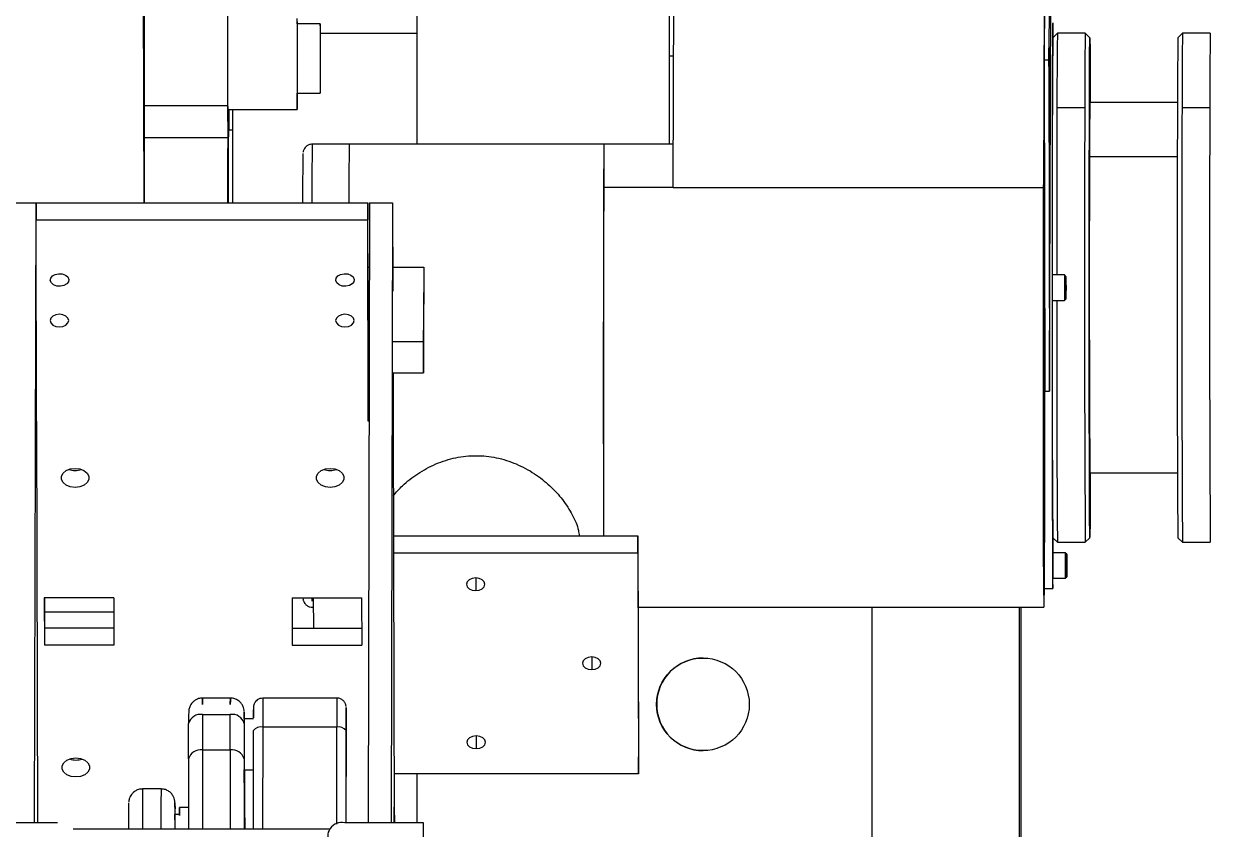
# Model space of a CAD drawing. Header units: millimetres. Extents: x -3.16865624 to -3.16864864, y -11.87708813 to -11.87708127.
# Drawn here: x -3.168649674 to -3.168649034, y -11.877082678 to -11.877082243 of the extents above; entities that cross this region are included whole.
import ezdxf

# ---------------------------------------------------------------- set-up
doc = ezdxf.new("R2010")
doc.units = ezdxf.units.MM

msp = doc.modelspace()

# ---------------------------------------------------------------- linework, layer by layer
at = {"color": 7, "linetype": 'Continuous', "lineweight": 25}
for p, q in [((-3.168649323624967, -11.87708233100195), (-3.168649321406858, -11.87708170479084)), ((-3.168649121407502, -11.87708170479084), (-3.168649123625611, -11.87708233100195)), ((-3.168649121412961, -11.87708172324857), (-3.168649123321567, -11.87708226208138)), ((-3.16864911891297, -11.87708172324857), (-3.168649120821575, -11.87708226208138)), ((-3.168649323928859, -11.87708173561019), (-3.16864932578588, -11.87708225987995)), ((-3.16864961086825, -11.87708184191288), (-3.168649609265171, -11.87708233931103)), ((-3.168649120496249, -11.87708244090068), (-3.168649118587644, -11.87708190206786)), ((-3.168649461864921, -11.87708230760382), (-3.168649461864921, -11.87708218508725)), ((-3.1686495140655, -11.87708224258527), (-3.16864952656546, -11.87708224258527)), ((-3.168649514033134, -11.87708224758725), (-3.168649461864921, -11.87708224758725)), ((-3.168649116168822, -11.87708224758769), (-3.168649118668798, -11.87708225008768)), ((-3.168649101167985, -11.87708224758725), (-3.168649116167936, -11.87708224758725)), ((-3.168649098667123, -11.87708225008768), (-3.168649101167099, -11.87708224758769)), ((-3.16864904866904, -11.87708224758769), (-3.168649051169016, -11.87708225008768)), ((-3.168649033668202, -11.87708224758725), (-3.168649048668154, -11.87708224758725)), ((-3.16864932578588, -11.87708225987995), (-3.168649323373045, -11.87708225987995)), ((-3.16864932578588, -11.87708225987995), (-3.168649325699056, -11.87708230760382)), ((-3.168649123321567, -11.87708226208138), (-3.168649120821575, -11.87708226208138)), ((-3.168649123321567, -11.87708226208138), (-3.168649122996241, -11.87708244090068)), ((-3.168649120821575, -11.87708226208138), (-3.168649120496249, -11.87708244090068)), ((-3.16864952656546, -11.87708228008527), (-3.1686495140655, -11.87708228008527)), ((-3.168649609116243, -11.87708228686663), (-3.168649609060316, -11.87708230421934)), ((-3.168649564116388, -11.87708228686663), (-3.168649609116243, -11.87708228686663)), ((-3.168649564116388, -11.87708228686663), (-3.168649564060461, -11.87708230421934)), ((-3.168649564065339, -11.87708228883527), (-3.16864952656546, -11.87708228883527)), ((-3.168649563278174, -11.87708230008725), (-3.168649563295482, -11.87708228883527)), ((-3.168649101414799, -11.87708228786007), (-3.168649116414751, -11.87708228786007)), ((-3.16864905139837, -11.87708228508725), (-3.168649098667993, -11.87708228508725)), ((-3.168649033915016, -11.87708228786007), (-3.168649048914968, -11.87708228786007)), ((-3.168649561440867, -11.87708230008725), (-3.168649563666495, -11.87708230008725)), ((-3.168649609060316, -11.87708230421934), (-3.168649609095125, -11.87708233931103)), ((-3.168649564060461, -11.87708230421934), (-3.168649609060316, -11.87708230421934)), ((-3.168649498439559, -11.87708230760382), (-3.168649518439494, -11.87708230760382)), ((-3.168649360940002, -11.87708230760382), (-3.168649498439559, -11.87708230760382)), ((-3.168649323542088, -11.87708230760382), (-3.168649360940002, -11.87708230760382)), ((-3.168649323624967, -11.87708233100195), (-3.168649361124846, -11.87708233100195)), ((-3.168649323624967, -11.87708233100195), (-3.168649123625611, -11.87708233100195)), ((-3.16864912359681, -11.87708233824952), (-3.168649123605896, -11.87708233325503)), ((-3.168649680010457, -11.87708233931103), (-3.168649667510497, -11.87708233931103)), ((-3.16864966830403, -11.87708267409469), (-3.168649667510497, -11.87708233931103)), ((-3.168649667510497, -11.87708233931103), (-3.168649667532153, -11.87708234844745)), ((-3.168649667510497, -11.87708233931103), (-3.16864948841696, -11.87708233931103)), ((-3.16864948841696, -11.87708233931103), (-3.168649488438616, -11.87708234844745)), ((-3.168649488121248, -11.87708244807978), (-3.16864948841696, -11.87708233931103)), ((-3.168649487511077, -11.87708233931103), (-3.16864948830461, -11.87708267409469)), ((-3.168649487511077, -11.87708233931103), (-3.168649475011117, -11.87708233931103)), ((-3.168649475011117, -11.87708233931103), (-3.16864947580465, -11.87708267409469)), ((-3.168649475011117, -11.87708233931103), (-3.168649474881815, -11.8770823868707)), ((-3.16864912362653, -11.87708233908025), (-3.168649123617443, -11.87708234407474)), ((-3.168649667236441, -11.87708245721619), (-3.168649667532153, -11.87708234844745)), ((-3.168649667532153, -11.87708234844745), (-3.168649488438616, -11.87708234844745)), ((-3.168649488142904, -11.87708245721619), (-3.168649488438616, -11.87708234844745)), ((-3.168649488322433, -11.87708237407972), (-3.168649487593489, -11.87708237407972)), ((-3.168649474916591, -11.87708237407972), (-3.168649458257437, -11.87708237407972)), ((-3.168649458257437, -11.87708237407972), (-3.168649458352723, -11.87708241427994)), ((-3.168649458257437, -11.87708237407972), (-3.168649458220328, -11.87708238772913)), ((-3.16864911229873, -11.87708237821225), (-3.168649119048708, -11.87708237821225)), ((-3.168649111548693, -11.87708237896227), (-3.168649112298686, -11.87708237821227)), ((-3.168649111544042, -11.87708238188725), (-3.168649111553422, -11.87708238188725)), ((-3.168649111558112, -11.87708238508725), (-3.168649111553422, -11.87708238188725)), ((-3.168649111558112, -11.87708238508725), (-3.168649111553422, -11.87708238828725)), ((-3.168649111558112, -11.87708238508725), (-3.168649111539352, -11.87708238508725)), ((-3.168649111544042, -11.87708238188725), (-3.168649111539352, -11.87708238508725)), ((-3.168649111539352, -11.87708238508725), (-3.168649111544042, -11.87708238828725)), ((-3.168649488287659, -11.8770823868707), (-3.168649487623807, -11.8770823868707)), ((-3.168649458315614, -11.87708242792935), (-3.168649458220328, -11.87708238772913)), ((-3.168649119048708, -11.87708239196225), (-3.16864911229873, -11.87708239196225)), ((-3.168649112298686, -11.87708239196223), (-3.168649111548693, -11.87708239121223)), ((-3.168649111553422, -11.87708238828725), (-3.168649111544042, -11.87708238828725)), ((-3.16864948765616, -11.87708240052011), (-3.16864948825055, -11.87708240052011)), ((-3.168649474928229, -11.87708243110465), (-3.168649458334169, -11.87708243110465)), ((-3.168649474761556, -11.87708243110465), (-3.168649474715405, -11.87708244807978)), ((-3.168649123255923, -11.87708253420569), (-3.168649122925427, -11.87708244090068)), ((-3.168649122996241, -11.87708244090068), (-3.168649120496249, -11.87708244090068)), ((-3.168649488121248, -11.87708244807978), (-3.168649488142904, -11.87708245721619)), ((-3.16864948776889, -11.87708244807978), (-3.168649488121248, -11.87708244807978)), ((-3.168649474715405, -11.87708244807978), (-3.168649474737061, -11.87708245721619)), ((-3.168649667236441, -11.87708245721619), (-3.168649666646809, -11.87708267409469)), ((-3.168649487790546, -11.87708245721619), (-3.168649488142904, -11.87708245721619)), ((-3.168649474737061, -11.87708245721619), (-3.168649474147429, -11.87708267409469)), ((-3.168649098667993, -11.87708248508725), (-3.16864905139837, -11.87708248508725)), ((-3.168649474568897, -11.87708251907026), (-3.168649342698909, -11.87708251907026)), ((-3.168649342720565, -11.87708252820668), (-3.168649342698909, -11.87708251907026)), ((-3.168649342698909, -11.87708251907026), (-3.168649342374205, -11.87708263850261)), ((-3.168649123255004, -11.87708252612739), (-3.168649123264091, -11.87708252113289)), ((-3.168649118668798, -11.87708252008681), (-3.168649116168822, -11.87708252258681)), ((-3.168649101167099, -11.87708252258681), (-3.168649098667123, -11.87708252008681)), ((-3.168649051169016, -11.87708252008681), (-3.16864904866904, -11.87708252258681)), ((-3.168649123255004, -11.87708252612739), (-3.168649123285948, -11.87708252612739)), ((-3.168649123284724, -11.87708252695811), (-3.168649123275638, -11.87708253195261)), ((-3.168649116167936, -11.87708252258725), (-3.168649101167985, -11.87708252258725)), ((-3.168649048668154, -11.87708252258725), (-3.168649033668202, -11.87708252258725)), ((-3.168649474544058, -11.87708252820668), (-3.168649342720565, -11.87708252820668)), ((-3.168649342720565, -11.87708252820668), (-3.168649342395861, -11.87708264763902)), ((-3.16864911191795, -11.87708252821225), (-3.168649118667928, -11.87708252821225)), ((-3.168649111167913, -11.87708252896227), (-3.168649111917906, -11.87708252821227)), ((-3.168649111163262, -11.87708253188725), (-3.168649111158572, -11.87708253508725)), ((-3.168649111163262, -11.87708253188725), (-3.168649111172642, -11.87708253188725)), ((-3.168649111177333, -11.87708253508725), (-3.168649111172642, -11.87708253188725)), ((-3.168649111177333, -11.87708253508725), (-3.168649111172642, -11.87708253828725)), ((-3.168649111158572, -11.87708253508725), (-3.168649111163262, -11.87708253828725)), ((-3.168649111177333, -11.87708253508725), (-3.168649111158572, -11.87708253508725)), ((-3.168649111172642, -11.87708253828725), (-3.168649111163262, -11.87708253828725)), ((-3.168649118667928, -11.87708254196225), (-3.16864911191795, -11.87708254196225)), ((-3.168649111917906, -11.87708254196223), (-3.168649111167913, -11.87708254121223)), ((-3.168649625581782, -11.87708255255663), (-3.168649663081661, -11.87708255255663)), ((-3.168649663081661, -11.87708255255663), (-3.168649663012082, -11.87708257814927)), ((-3.168649663035166, -11.87708255255663), (-3.168649662990426, -11.87708256901286)), ((-3.168649625581782, -11.87708255255663), (-3.168649625512203, -11.87708257814927)), ((-3.168649529279155, -11.87708255255663), (-3.168649491779276, -11.87708255255663)), ((-3.168649529279155, -11.87708255255663), (-3.168649529209576, -11.87708257814927)), ((-3.16864952923266, -11.87708255255663), (-3.16864952918792, -11.87708256901286)), ((-3.16864951760906, -11.87708256901286), (-3.1686495176538, -11.87708255255663)), ((-3.168649491779276, -11.87708255255663), (-3.168649491709696, -11.87708257814927)), ((-3.168649123316306, -11.87708254758725), (-3.168649118667928, -11.87708254758725)), ((-3.168649518439494, -11.87708255760382), (-3.168649517640078, -11.87708255760382)), ((-3.168649342594147, -11.87708255760382), (-3.168649123440767, -11.87708255760382)), ((-3.168649216209765, -11.87708291008725), (-3.168649216209765, -11.87708255760382)), ((-3.168649136664551, -11.87708291008725), (-3.168649136664551, -11.87708255760382)), ((-3.168649135671193, -11.87708291008725), (-3.168649135671193, -11.87708255760382)), ((-3.168649663014692, -11.87708256008725), (-3.168649625561308, -11.87708256008725)), ((-3.168649662990426, -11.87708256901286), (-3.168649663012082, -11.87708257814927)), ((-3.168649625537042, -11.87708256901286), (-3.168649662990426, -11.87708256901286)), ((-3.16864952918792, -11.87708256901286), (-3.168649529209576, -11.87708257814927)), ((-3.16864952918792, -11.87708256901286), (-3.168649491734536, -11.87708256901286)), ((-3.168649625512203, -11.87708257814927), (-3.168649663012082, -11.87708257814927)), ((-3.168649529209576, -11.87708257814927), (-3.168649491709696, -11.87708257814927)), ((-3.168649562613108, -11.87708260671781), (-3.16864957761306, -11.87708260671781)), ((-3.168649505113259, -11.87708260673044), (-3.16864954511313, -11.87708260673044)), ((-3.168649332521286, -11.87708261008725), (-3.168649332457822, -11.87708261008725)), ((-3.168649577661591, -11.87708261560837), (-3.168649577702485, -11.87708263472605)), ((-3.168649577661591, -11.87708261560837), (-3.168649562661639, -11.87708261560837)), ((-3.168649562702534, -11.87708263472605), (-3.168649562661639, -11.87708261560837)), ((-3.168649585187902, -11.87708263955889), (-3.168649585147008, -11.8770826204412)), ((-3.168649555147104, -11.8770826204412), (-3.168649555187999, -11.87708263955889)), ((-3.168649550149953, -11.87708261796781), (-3.168649555113133, -11.87708261796781)), ((-3.168649505172127, -11.87708262239031), (-3.168649545171998, -11.87708262239031)), ((-3.1686495502145, -11.87708267735834), (-3.168649550160208, -11.87708262425834)), ((-3.16864950016037, -11.87708262425834), (-3.168649500211325, -11.87708267409469)), ((-3.168649577702485, -11.87708263472605), (-3.168649562702534, -11.87708263472605)), ((-3.168649500094015, -11.87708267409469), (-3.168649500064864, -11.877082637757)), ((-3.168649342395861, -11.87708264763902), (-3.168649342374205, -11.87708263850261)), ((-3.168649555113133, -11.87708264546781), (-3.168649550181894, -11.87708264546781)), ((-3.168649555099608, -11.87708265255326), (-3.168649555084452, -11.87708264546781)), ((-3.168649555005765, -11.87708264546781), (-3.168649555018214, -11.87708265040498)), ((-3.16864955476954, -11.87708267735834), (-3.168649554865637, -11.87708264546781)), ((-3.168649342395861, -11.87708264763902), (-3.168649474219355, -11.87708264763902)), ((-3.168649461864921, -11.87708267409469), (-3.168649461864921, -11.87708264763902)), ((-3.168649600024982, -11.87708265579962), (-3.16864961002495, -11.87708265579962)), ((-3.168649555018214, -11.87708265040498), (-3.168649555059103, -11.87708266952472)), ((-3.168649592488467, -11.87708266954962), (-3.168649592499329, -11.87708266651904)), ((-3.168649585213248, -11.87708266579962), (-3.168649590025014, -11.87708266579962)), ((-3.168649474123982, -11.87708266561727), (-3.168649474170477, -11.87708266561727)), ((-3.168649474144076, -11.87708267409469), (-3.168649474123982, -11.87708266561727)), ((-3.168649474123982, -11.87708266561727), (-3.168649474100934, -11.87708267409469)), ((-3.168649655864849, -11.87708267409469), (-3.168649698364713, -11.87708267409469)), ((-3.168649590050201, -11.87708266954962), (-3.168649592525006, -11.87708266954962)), ((-3.168649458365486, -11.87708267409469), (-3.168649500865349, -11.87708267409469)), ((-3.168649458400135, -11.87708268871296), (-3.168649458365486, -11.87708267409469)), ((-3.168649458263436, -11.87708271163057), (-3.168649458365486, -11.87708267409469)), ((-3.168649647544016, -11.87708267735834), (-3.168649509201654, -11.87708267735834))]:
    msp.add_line(p, q, dxfattribs=at)
at = {"color": 8, "linetype": 'Continuous', "lineweight": 25}
for p, q in [((-3.168649120738567, -11.87708226479065), (-3.168649120753355, -11.87708226479065)), ((-3.168649051460077, -11.87708231437657), (-3.168649098847494, -11.87708231437657)), ((-3.16864912359681, -11.87708233824952), (-3.168649123623803, -11.87708233824952)), ((-3.168649458352723, -11.87708241427994), (-3.168649474946784, -11.87708241427994)), ((-3.168649120461302, -11.87708241719346), (-3.168649120476089, -11.87708241719346)), ((-3.168649123264091, -11.87708252113289), (-3.168649123284724, -11.87708252113289)), ((-3.168649430148443, -11.87708254185617), (-3.168649430164619, -11.87708254868079)), ((-3.168649367532679, -11.87708258451058), (-3.168649367548855, -11.8770825913352)), ((-3.168649545171998, -11.87708262239031), (-3.1686495452282, -11.87708267735834)), ((-3.168649505225739, -11.87708267482553), (-3.168649505172127, -11.87708262239031)), ((-3.168649429916512, -11.87708262716499), (-3.168649429932688, -11.87708263398961)), ((-3.168649555093571, -11.87708264973094), (-3.168649555018214, -11.87708265040498))]:
    msp.add_line(p, q, dxfattribs=at)
at = {"color": 7, "linetype": 'Continuous', "lineweight": 25, "flags": 128}
for points in [[(-3.16864956402137, -11.87708223383527), (-3.168649564025654, -11.87708223284218), (-3.1686495640381, -11.87708223065767), (-3.16864956405129, -11.87708222930996), (-3.168649564064862, -11.87708222883581), (-3.168649564078448, -11.87708222924817), (-3.168649564091676, -11.87708223053578), (-3.168649564104186, -11.87708223266352), (-3.168649564115636, -11.87708223557335), (-3.168649564125714, -11.8770822391859), (-3.168649564134145, -11.87708224340262), (-3.168649564140699, -11.8770822481085), (-3.168649564145198, -11.87708225317517), (-3.168649564147518, -11.87708225846444), (-3.168649564147597, -11.877082263832), (-3.168649564145432, -11.87708226913147), (-3.168649564141082, -11.87708227421827), (-3.168649564134666, -11.87708227895366), (-3.168649564126359, -11.87708228320846), (-3.168649564116388, -11.87708228686663)], [(-3.168649526614006, -11.87708224157347), (-3.168649526622183, -11.87708224530574), (-3.168649526628537, -11.87708224955322), (-3.168649526632864, -11.87708225417938), (-3.168649526635025, -11.87708225903554), (-3.168649526634949, -11.87708226396561), (-3.16864952663264, -11.87708226881114), (-3.168649526628172, -11.87708227341639), (-3.168649526621688, -11.87708227763334), (-3.168649526613397, -11.87708228132646), (-3.168649526603565, -11.87708228437705), (-3.168649526592509, -11.87708228668705), (-3.168649526580583, -11.87708228818223), (-3.168649526568171, -11.87708228881453), (-3.168649526555671, -11.87708228856361), (-3.168649526543487, -11.87708228743756), (-3.168649526532008, -11.87708228547256), (-3.168649526521605, -11.87708228273176), (-3.168649526514392, -11.87708228008527)], [(-3.168649526514392, -11.87708224258527), (-3.168649526522264, -11.87708223973182)], [(-3.168649514036048, -11.87708224660564), (-3.168649514044775, -11.87708224445598), (-3.168649514054471, -11.87708224309558), (-3.168649514064682, -11.87708224258804), (-3.168649514074932, -11.8770822429571), (-3.16864951408474, -11.8770822441855), (-3.168649514093649, -11.87708224621581), (-3.168649514101242, -11.87708224895309), (-3.168649514107163, -11.87708225226935), (-3.168649514111137, -11.87708225600951), (-3.168649514112976, -11.87708225999871), (-3.168649514112595, -11.8770822640504), (-3.168649514110013, -11.87708226797513), (-3.168649514105349, -11.87708227158939), (-3.168649514098821, -11.87708227472418), (-3.168649514090736, -11.87708227723292), (-3.16864951408147, -11.87708227899831), (-3.168649514071458, -11.87708227993778), (-3.168649514061167, -11.87708228000743), (-3.168649514051079, -11.87708227920399), (-3.168649514041665, -11.87708227756502), (-3.168649514033365, -11.87708227516717), (-3.168649514026568, -11.87708227212256), (-3.168649514021592, -11.87708226857354), (-3.168649514018668, -11.87708226468607), (-3.168649514017935, -11.87708226064192), (-3.168649514019425, -11.87708225663019), (-3.16864951402307, -11.87708225283847), (-3.168649514028699, -11.87708224944405), (-3.168649514036048, -11.87708224660564)], [(-3.16864911886532, -11.87708224239905), (-3.168649118891532, -11.87708224853134), (-3.168649118916522, -11.87708225540945), (-3.168649118940155, -11.87708226299582), (-3.168649118962301, -11.87708227124901), (-3.168649118982839, -11.87708228012394), (-3.168649119001657, -11.87708228957215), (-3.168649119018653, -11.87708229954202), (-3.168649119033732, -11.87708230997912), (-3.168649119046815, -11.87708232082643), (-3.168649119057827, -11.87708233202471), (-3.168649119066711, -11.8770823435128), (-3.168649119073416, -11.87708235522795), (-3.168649119077906, -11.87708236710619), (-3.168649119080158, -11.87708237908263), (-3.168649119080158, -11.87708239109187), (-3.168649119077906, -11.87708240306831), (-3.168649119073416, -11.87708241494654), (-3.168649119066711, -11.8770824266617), (-3.168649119057827, -11.87708243814979), (-3.168649119046815, -11.87708244934807), (-3.168649119033732, -11.87708246019538), (-3.168649119018653, -11.87708247063247), (-3.168649119001657, -11.87708248060235), (-3.168649118982839, -11.87708249005056), (-3.168649118962301, -11.87708249892549), (-3.168649118940155, -11.87708250717868), (-3.168649118916522, -11.87708251476505), (-3.168649118891532, -11.87708252164316), (-3.16864911886532, -11.87708252777545), (-3.16864911883803, -11.87708253312843), (-3.168649118809811, -11.87708253767286), (-3.168649118780817, -11.87708254138392), (-3.168649118751207, -11.87708254424134), (-3.168649118721142, -11.87708254622951), (-3.168649118690786, -11.87708254733758), (-3.168649118660305, -11.8770825475595), (-3.168649118629867, -11.87708254689405), (-3.168649118599635, -11.87708254534487), (-3.168649118569777, -11.87708254292042), (-3.168649118560333, -11.87708254196225)], [(-3.168649118439188, -11.87708224985807), (-3.168649118457287, -11.87708224536977), (-3.168649118472585, -11.87708224196225)], [(-3.168649098437769, -11.87708248508725), (-3.168649098445951, -11.87708248791841), (-3.168649098467676, -11.87708249462326), (-3.1686490984907, -11.87708250061772), (-3.168649098514874, -11.87708250586292), (-3.168649098540041, -11.87708251032485), (-3.168649098566038, -11.87708251397457), (-3.168649098592696, -11.87708251678839), (-3.168649098619842, -11.87708251874809), (-3.168649098647301, -11.87708251984095), (-3.168649098674894, -11.87708252005987), (-3.168649098702442, -11.87708251940345), (-3.168649098729766, -11.87708251787594), (-3.168649098756691, -11.87708251548723), (-3.168649098783039, -11.87708251225284), (-3.168649098808642, -11.87708250819373), (-3.168649098833332, -11.87708250333622), (-3.168649098856951, -11.87708249771183), (-3.168649098879344, -11.87708249135702), (-3.168649098900366, -11.87708248431301), (-3.168649098919881, -11.87708247662548), (-3.168649098937762, -11.8770824683443), (-3.168649098953894, -11.87708245952316), (-3.168649098968172, -11.87708245021927), (-3.168649098980503, -11.87708244049298), (-3.168649098990807, -11.87708243040736), (-3.168649098999017, -11.87708242002782), (-3.168649099005081, -11.87708240942168), (-3.168649099008959, -11.87708239865772), (-3.168649099010625, -11.87708238780575), (-3.168649099010069, -11.87708237693615), (-3.168649099007295, -11.87708236611942), (-3.16864909900232, -11.87708235542569), (-3.168649098995177, -11.87708234492434), (-3.168649098985913, -11.87708233468345), (-3.168649098974586, -11.87708232476946), (-3.168649098961271, -11.87708231524664), (-3.168649098946053, -11.87708230617677), (-3.168649098929033, -11.87708229761867), (-3.16864909891032, -11.87708228962783), (-3.168649098890035, -11.87708228225609), (-3.168649098868309, -11.87708227555124), (-3.168649098845286, -11.87708226955678), (-3.168649098821112, -11.87708226431157), (-3.168649098795945, -11.87708225984965), (-3.168649098769948, -11.87708225619993), (-3.16864909874329, -11.8770822533861), (-3.168649098716143, -11.8770822514264), (-3.168649098688685, -11.87708225033355), (-3.168649098661092, -11.87708225011462), (-3.168649098633544, -11.87708225077105), (-3.168649098606219, -11.87708225229856), (-3.168649098579295, -11.87708225468726), (-3.168649098552946, -11.87708225792166), (-3.168649098527343, -11.87708226198077), (-3.168649098502653, -11.87708226683827), (-3.168649098479035, -11.87708227246267), (-3.168649098456642, -11.87708227881748), (-3.168649098437769, -11.87708228508725)], [(-3.168649120738567, -11.87708226479065), (-3.168649120743078, -11.8770822655959), (-3.168649120748028, -11.87708226565984), (-3.168649120752663, -11.87708226497273), (-3.168649120756278, -11.87708226363919), (-3.168649120758322, -11.87708226186222), (-3.168649120758484, -11.87708225991237), (-3.16864912075674, -11.87708225808647), (-3.168649120753355, -11.8770822566625), (-3.168649120748844, -11.87708225585726), (-3.168649120743894, -11.87708225579332), (-3.168649120739259, -11.87708225648042), (-3.168649120735644, -11.87708225781397), (-3.1686491207336, -11.87708225959093), (-3.168649120733438, -11.87708226154079), (-3.168649120735182, -11.87708226336669), (-3.168649120738567, -11.87708226479065)], [(-3.168649098901345, -11.87708230023443), (-3.168649098904096, -11.87708229861232), (-3.168649098905062, -11.8770822966989), (-3.168649098904096, -11.87708229478548), (-3.168649098901345, -11.87708229316337), (-3.168649098897227, -11.8770822920795), (-3.168649098892369, -11.8770822916989), (-3.168649098887512, -11.8770822920795), (-3.168649098883394, -11.87708229316337), (-3.168649098880643, -11.87708229478548), (-3.168649098879677, -11.8770822966989), (-3.168649098880643, -11.87708229861232), (-3.168649098883394, -11.87708230023443), (-3.168649098887512, -11.8770823013183), (-3.168649098892369, -11.8770823016989), (-3.168649098897227, -11.8770823013183), (-3.168649098901345, -11.87708230023443)], [(-3.168649564060461, -11.87708230421934), (-3.168649564074067, -11.87708231546473), (-3.168649564085607, -11.87708232706292), (-3.168649564095024, -11.87708233895513), (-3.16864956409527, -11.87708233931103)], [(-3.168649123685791, -11.8770825017783), (-3.168649123699979, -11.87708249322475), (-3.168649123712249, -11.87708248422239), (-3.168649123722508, -11.87708247483786), (-3.168649123730682, -11.87708246514065), (-3.168649123736709, -11.87708245520254), (-3.168649123740545, -11.87708244509712), (-3.168649123742162, -11.8770824348992), (-3.168649123741547, -11.87708242468429), (-3.168649123738705, -11.87708241452802), (-3.168649123733657, -11.87708240450557), (-3.168649123726442, -11.87708239469115), (-3.168649123717111, -11.87708238515742), (-3.168649123705733, -11.87708237597497), (-3.168649123692395, -11.87708236721178), (-3.168649123677193, -11.87708235893273), (-3.168649123660241, -11.87708235119911), (-3.168649123641664, -11.87708234406819), (-3.1686491236216, -11.87708233759275), (-3.168649123600197, -11.87708233182074), (-3.168649123577613, -11.87708232679489), (-3.168649123554017, -11.87708232255242), (-3.168649123529582, -11.87708231912473), (-3.168649123504489, -11.8770823165372), (-3.168649123478925, -11.87708231480898), (-3.168649123453077, -11.87708231395288), (-3.168649123427139, -11.87708231397522), (-3.168649123401302, -11.87708231487585), (-3.168649123375757, -11.8770823166481), (-3.168649123350693, -11.87708231927884), (-3.168649123326297, -11.87708232274861), (-3.168649123302747, -11.8770823270317), (-3.16864912328022, -11.87708233209641), (-3.168649123258881, -11.87708233790524), (-3.168649123238889, -11.87708234441518), (-3.168649123220391, -11.87708235157805), (-3.168649123203525, -11.8770823593408), (-3.168649123188416, -11.87708236764596), (-3.168649123175174, -11.87708237643205), (-3.168649123163899, -11.87708238563402), (-3.168649123154674, -11.87708239518374), (-3.168649123147568, -11.87708240501049), (-3.168649123142631, -11.87708241504155), (-3.168649123139903, -11.87708242520262), (-3.168649123139401, -11.87708243541849), (-3.168649123141131, -11.87708244561352), (-3.168649123145079, -11.87708245571224), (-3.168649123151217, -11.87708246563986), (-3.168649123159498, -11.8770824753229), (-3.168649123169861, -11.87708248468966), (-3.16864912318223, -11.8770824936708), (-3.168649123196514, -11.87708250219982), (-3.168649123212606, -11.87708251021357), (-3.168649123230387, -11.87708251765273), (-3.168649123249725, -11.87708252446222), (-3.168649123270478, -11.87708253059161), (-3.168649123292492, -11.87708253599555), (-3.168649123315603, -11.877082540634), (-3.168649123339641, -11.87708254447264), (-3.168649123364428, -11.87708254748304), (-3.16864912338978, -11.87708254964291), (-3.16864912341551, -11.87708255093627), (-3.168649123441426, -11.87708255135353), (-3.168649123467338, -11.87708255089162), (-3.168649123493053, -11.87708254955394), (-3.168649123518381, -11.8770825473504), (-3.168649123543134, -11.87708254429733), (-3.168649123567129, -11.87708254041731), (-3.168649123590189, -11.87708253573908), (-3.168649123612143, -11.87708253029727), (-3.168649123632827, -11.87708252413217), (-3.16864912365209, -11.87708251728943), (-3.168649123669788, -11.8770825098197), (-3.168649123685791, -11.8770825017783)], [(-3.168649123605896, -11.87708233325503), (-3.168649123583264, -11.87708232795882), (-3.168649123559546, -11.8770823234606), (-3.168649123534921, -11.87708231979468), (-3.168649123509578, -11.87708231698901), (-3.168649123483712, -11.87708231506498), (-3.168649123457517, -11.87708231403727), (-3.168649123431194, -11.87708231391371), (-3.168649123404945, -11.87708231469525), (-3.168649123378969, -11.87708231637592), (-3.168649123353464, -11.87708231894291), (-3.168649123328624, -11.87708232237665), (-3.168649123304641, -11.87708232665095), (-3.168649123281694, -11.87708233173322), (-3.168649123259962, -11.87708233758469), (-3.168649123239607, -11.87708234416075), (-3.168649123220787, -11.87708235141126), (-3.168649123203644, -11.87708235928091), (-3.16864912318831, -11.8770823677097), (-3.168649123174901, -11.87708237663336), (-3.168649123163519, -11.87708238598383), (-3.168649123154251, -11.87708239568981), (-3.168649123147168, -11.87708240567728), (-3.168649123142325, -11.87708241587009), (-3.168649123139756, -11.87708242619051), (-3.168649123139484, -11.87708243655983), (-3.168649123141509, -11.87708244689899), (-3.168649123145816, -11.87708245712913), (-3.168649123152372, -11.87708246717225), (-3.168649123161127, -11.87708247695177), (-3.168649123172015, -11.87708248639309), (-3.168649123184952, -11.87708249542424), (-3.16864912319984, -11.87708250397634), (-3.168649123216565, -11.87708251198417), (-3.168649123235, -11.87708251938667), (-3.168649123255004, -11.87708252612739)], [(-3.168649123625611, -11.87708233100195), (-3.168649123646818, -11.87708233754313), (-3.168649123666541, -11.87708234476923), (-3.168649123684637, -11.87708235262818), (-3.168649123700976, -11.87708236106336), (-3.168649123715439, -11.87708237001399), (-3.168649123727925, -11.87708237941558), (-3.168649123738341, -11.87708238920039), (-3.168649123746612, -11.87708239929792), (-3.168649123752681, -11.87708240963543), (-3.168649123756502, -11.87708242013842), (-3.168649123758048, -11.87708243073122), (-3.168649123757308, -11.87708244133752), (-3.168649123754288, -11.87708245188089), (-3.168649123749008, -11.87708246228537), (-3.168649123741508, -11.87708247247599), (-3.168649123731841, -11.87708248237933), (-3.168649123720076, -11.87708249192404), (-3.168649123706299, -11.87708250104135), (-3.16864912369061, -11.87708250966556), (-3.168649123673119, -11.87708251773454), (-3.168649123653955, -11.87708252519015), (-3.168649123633255, -11.87708253197867), (-3.168649123611168, -11.8770825380512), (-3.168649123587853, -11.87708254336398), (-3.168649123563478, -11.87708254787872), (-3.168649123538219, -11.87708255156291), (-3.168649123512258, -11.87708255438999), (-3.168649123485783, -11.87708255633961), (-3.168649123458982, -11.8770825573977), (-3.168649123432051, -11.87708255755665), (-3.168649123405182, -11.87708255681531), (-3.168649123378569, -11.87708255517903), (-3.168649123352405, -11.87708255265959), (-3.168649123326878, -11.87708254927514), (-3.168649123302171, -11.87708254505007), (-3.168649123278462, -11.87708254001483), (-3.168649123255923, -11.87708253420569)], [(-3.168649123275638, -11.87708253195261), (-3.16864912329827, -11.87708253724882), (-3.168649123321989, -11.87708254174703), (-3.168649123346613, -11.87708254541296), (-3.168649123371956, -11.87708254821863), (-3.168649123397823, -11.87708255014266), (-3.168649123424017, -11.87708255117037), (-3.16864912345034, -11.87708255129393), (-3.168649123476589, -11.87708255051239), (-3.168649123502566, -11.87708254883172), (-3.168649123528071, -11.87708254626472), (-3.16864912355291, -11.87708254283098), (-3.168649123576894, -11.87708253855668), (-3.16864912359984, -11.87708253347442), (-3.168649123621573, -11.87708252762295), (-3.168649123641927, -11.87708252104688), (-3.168649123660747, -11.87708251379638), (-3.16864912367789, -11.87708250592673), (-3.168649123693224, -11.87708249749793), (-3.168649123706634, -11.87708248857428), (-3.168649123718016, -11.87708247922381), (-3.168649123727283, -11.87708246951783), (-3.168649123734366, -11.87708245953035), (-3.16864912373921, -11.87708244933754), (-3.168649123741778, -11.87708243901712), (-3.168649123742051, -11.8770824286478), (-3.168649123740026, -11.87708241830865), (-3.168649123735719, -11.8770824080785), (-3.168649123729163, -11.87708239803538), (-3.168649123720407, -11.87708238825587), (-3.168649123709519, -11.87708237881454), (-3.168649123696582, -11.87708236978339), (-3.168649123681694, -11.8770823612313), (-3.168649123664969, -11.87708235322347), (-3.168649123646534, -11.87708234582097), (-3.16864912362653, -11.87708233908025)], [(-3.168649123617443, -11.87708234407474), (-3.168649123613829, -11.87708234540829), (-3.168649123609193, -11.8770823460954), (-3.168649123604244, -11.87708234603146), (-3.168649123599733, -11.87708234522621), (-3.168649123596348, -11.87708234380224), (-3.168649123594603, -11.87708234197634), (-3.168649123594766, -11.87708234002649), (-3.16864912359681, -11.87708233824952)], [(-3.168649111548732, -11.87708237896225), (-3.168649111554683, -11.87708237942849), (-3.168649111559727, -11.87708238075622), (-3.168649111563097, -11.87708238274331), (-3.168649111564281, -11.87708238508725), (-3.168649111563097, -11.87708238743118), (-3.168649111559727, -11.87708238941828), (-3.168649111554683, -11.87708239074601), (-3.168649111548732, -11.87708239121225), (-3.168649111542782, -11.87708239074601), (-3.168649111537738, -11.87708238941828), (-3.168649111534367, -11.87708238743118), (-3.168649111533184, -11.87708238508725), (-3.168649111534367, -11.87708238274331), (-3.168649111537738, -11.87708238075622), (-3.168649111542782, -11.87708237942849), (-3.168649111548732, -11.87708237896225)], [(-3.16864965487506, -11.87708240624417), (-3.168649652962355, -11.87708240598442), (-3.168649651342255, -11.87708240524472), (-3.168649650261404, -11.87708240413767), (-3.168649649884353, -11.87708240283182), (-3.168649650268505, -11.87708240152597), (-3.168649651355375, -11.87708240041892), (-3.168649652979497, -11.87708239967922), (-3.168649654893614, -11.87708239941947), (-3.168649656806319, -11.87708239967922), (-3.168649658426419, -11.87708240041892), (-3.16864965950727, -11.87708240152597), (-3.168649659884321, -11.87708240283182), (-3.16864965950017, -11.87708240413767), (-3.1686496584133, -11.87708240524472), (-3.168649656789177, -11.87708240598442), (-3.16864965487506, -11.87708240624417)], [(-3.168649500781442, -11.87708240624417), (-3.168649498868738, -11.87708240598442), (-3.168649497248637, -11.87708240524472), (-3.168649496167787, -11.87708240413767), (-3.168649495790736, -11.87708240283182), (-3.168649496174887, -11.87708240152597), (-3.168649497261757, -11.87708240041892), (-3.16864949888588, -11.87708239967922), (-3.168649500799997, -11.87708239941947), (-3.168649502712702, -11.87708239967922), (-3.168649504332802, -11.87708240041892), (-3.168649505413653, -11.87708240152597), (-3.168649505790703, -11.87708240283182), (-3.168649505406552, -11.87708240413767), (-3.168649504319682, -11.87708240524472), (-3.16864950269556, -11.87708240598442), (-3.168649500781442, -11.87708240624417)], [(-3.168649120461302, -11.87708241719346), (-3.168649120465812, -11.87708241799871), (-3.168649120470762, -11.87708241806265), (-3.168649120475397, -11.87708241737554), (-3.168649120479012, -11.87708241604199), (-3.168649120481056, -11.87708241426503), (-3.168649120481219, -11.87708241231518), (-3.168649120479474, -11.87708241048928), (-3.168649120476089, -11.87708240906531), (-3.168649120471578, -11.87708240826006), (-3.168649120466628, -11.87708240819612), (-3.168649120461993, -11.87708240888323), (-3.168649120458379, -11.87708241021677), (-3.168649120456335, -11.87708241199374), (-3.168649120456172, -11.87708241394359), (-3.168649120457916, -11.87708241576949), (-3.168649120461302, -11.87708241719346)], [(-3.168649667418332, -11.877082424517), (-3.168649667415723, -11.87708242285871), (-3.168649667414924, -11.87708242093337), (-3.168649667416056, -11.87708241903412), (-3.168649667418946, -11.87708241745008), (-3.168649667423156, -11.87708241642242), (-3.168649667428043, -11.87708241610758), (-3.168649667432865, -11.8770824165535), (-3.168649667436886, -11.87708241769229), (-3.168649667439495, -11.87708241935058), (-3.168649667440294, -11.87708242127592), (-3.168649667439162, -11.87708242317517), (-3.168649667436271, -11.87708242475921), (-3.168649667432061, -11.87708242578687), (-3.168649667427174, -11.87708242610171), (-3.168649667422353, -11.87708242565579), (-3.168649667418332, -11.877082424517)], [(-3.168649458352723, -11.87708241427994), (-3.168649458357168, -11.87708241687261), (-3.168649458359363, -11.87708241987954), (-3.168649458359091, -11.8770824230064), (-3.168649458356379, -11.87708242594709), (-3.168649458351493, -11.87708242841378), (-3.168649458344912, -11.87708243016499), (-3.168649458337279, -11.87708243102932), (-3.168649458329341, -11.87708243092215), (-3.168649458321876, -11.87708242985397), (-3.168649458315614, -11.87708242792935)], [(-3.168649458327211, -11.87708242366391), (-3.168649458325254, -11.87708242242019), (-3.168649458324654, -11.87708242097619), (-3.168649458325504, -11.87708241955175), (-3.168649458327672, -11.87708241836372), (-3.168649458330829, -11.87708241759297), (-3.168649458334495, -11.87708241735685), (-3.16864945833811, -11.87708241769129), (-3.168649458341126, -11.87708241854538), (-3.168649458343083, -11.8770824197891), (-3.168649458343682, -11.8770824212331), (-3.168649458342833, -11.87708242265754), (-3.168649458340665, -11.87708242384557), (-3.168649458337508, -11.87708242461632), (-3.168649458333842, -11.87708242485244), (-3.168649458330226, -11.877082424518), (-3.168649458327211, -11.87708242366391)], [(-3.168649098901345, -11.87708247701113), (-3.168649098904096, -11.87708247538901), (-3.168649098905062, -11.8770824734756), (-3.168649098904096, -11.87708247156218), (-3.168649098901345, -11.87708246994006), (-3.168649098897227, -11.8770824688562), (-3.168649098892369, -11.8770824684756), (-3.168649098887512, -11.8770824688562), (-3.168649098883394, -11.87708246994006), (-3.168649098880643, -11.87708247156218), (-3.168649098879677, -11.8770824734756), (-3.168649098880643, -11.87708247538901), (-3.168649098883394, -11.87708247701113), (-3.168649098887512, -11.87708247809499), (-3.168649098892369, -11.8770824784756), (-3.168649098897227, -11.87708247809499), (-3.168649098901345, -11.87708247701113)], [(-3.168649646469513, -11.87708248266966), (-3.168649643903531, -11.87708248297834), (-3.168649641645366, -11.87708248386717), (-3.168649639967385, -11.87708248522892), (-3.168649639071979, -11.87708248689936), (-3.168649639067146, -11.87708248867701), (-3.168649639953469, -11.87708249034745), (-3.168649641624045, -11.87708249170921), (-3.168649643877377, -11.87708249259803), (-3.168649646441681, -11.87708249290672), (-3.168649649007663, -11.87708249259803), (-3.168649651265828, -11.87708249170921), (-3.168649652943809, -11.87708249034745), (-3.168649653839215, -11.87708248867701), (-3.168649653844048, -11.87708248689936), (-3.168649652957725, -11.87708248522892), (-3.168649651287148, -11.87708248386717), (-3.168649649033816, -11.87708248297834), (-3.168649646469513, -11.87708248266966)], [(-3.168649508771431, -11.87708248266966), (-3.168649506205448, -11.87708248297834), (-3.168649503947283, -11.87708248386717), (-3.168649502269303, -11.87708248522892), (-3.168649501373897, -11.87708248689936), (-3.168649501369064, -11.87708248867701), (-3.168649502255387, -11.87708249034745), (-3.168649503925963, -11.87708249170921), (-3.168649506179295, -11.87708249259803), (-3.168649508743599, -11.87708249290672), (-3.168649511309581, -11.87708249259803), (-3.168649513567746, -11.87708249170921), (-3.168649515245726, -11.87708249034745), (-3.168649516141133, -11.87708248867701), (-3.168649516145965, -11.87708248689936), (-3.168649515259642, -11.87708248522892), (-3.168649513589067, -11.87708248386717), (-3.168649511335734, -11.87708248297834), (-3.168649508771431, -11.87708248266966)], [(-3.168649123264091, -11.87708252113289), (-3.168649123267706, -11.87708251979935), (-3.168649123272341, -11.87708251911224), (-3.16864912327729, -11.87708251917618), (-3.168649123281801, -11.87708251998143), (-3.168649123285187, -11.87708252140539), (-3.168649123286931, -11.87708252323129), (-3.168649123286769, -11.87708252518115), (-3.168649123284724, -11.87708252695811)], [(-3.168649118472585, -11.87708252821225), (-3.168649118457287, -11.87708252480472), (-3.168649118439188, -11.87708252031642)], [(-3.168649111167952, -11.87708252896225), (-3.168649111173903, -11.87708252942849), (-3.168649111178947, -11.87708253075622), (-3.168649111182317, -11.87708253274331), (-3.168649111183501, -11.87708253508725), (-3.168649111182317, -11.87708253743118), (-3.168649111178947, -11.87708253941828), (-3.168649111173903, -11.87708254074601), (-3.168649111167952, -11.87708254121225), (-3.168649111162003, -11.87708254074601), (-3.168649111156958, -11.87708253941828), (-3.168649111153587, -11.87708253743118), (-3.168649111152404, -11.87708253508725), (-3.168649111153587, -11.87708253274331), (-3.168649111156958, -11.87708253075622), (-3.168649111162003, -11.87708252942849), (-3.168649111167952, -11.87708252896225)], [(-3.168649430164619, -11.87708254868079), (-3.168649428251914, -11.87708254842104), (-3.168649426631814, -11.87708254768134), (-3.168649425550963, -11.87708254657429), (-3.168649425173912, -11.87708254526844), (-3.168649425558064, -11.87708254396259), (-3.168649426644934, -11.87708254285554), (-3.168649428269056, -11.87708254211584), (-3.168649430183174, -11.87708254185609), (-3.168649432095878, -11.87708254211584), (-3.168649433715979, -11.87708254285554), (-3.168649434796829, -11.87708254396259), (-3.16864943517388, -11.87708254526844), (-3.168649434789729, -11.87708254657429), (-3.168649433702859, -11.87708254768134), (-3.168649432078736, -11.87708254842104), (-3.168649430164619, -11.87708254868079)], [(-3.168649367548855, -11.8770825913352), (-3.168649365636151, -11.87708259107545), (-3.16864936401605, -11.87708259033575), (-3.168649362935199, -11.8770825892287), (-3.168649362558149, -11.87708258792285), (-3.1686493629423, -11.877082586617), (-3.16864936402917, -11.87708258550995), (-3.168649365653292, -11.87708258477025), (-3.16864936756741, -11.8770825845105), (-3.168649369480114, -11.87708258477025), (-3.168649371100215, -11.87708258550995), (-3.168649372181065, -11.877082586617), (-3.168649372558116, -11.87708258792285), (-3.168649372173965, -11.8770825892287), (-3.168649371087095, -11.87708259033575), (-3.168649369462972, -11.87708259107545), (-3.168649367548855, -11.8770825913352)], [(-3.168649429932688, -11.87708263398961), (-3.168649428019984, -11.87708263372986), (-3.168649426399883, -11.87708263299016), (-3.168649425319033, -11.87708263188311), (-3.168649424941982, -11.87708263057726), (-3.168649425326133, -11.87708262927141), (-3.168649426413003, -11.87708262816436), (-3.168649428037126, -11.87708262742466), (-3.168649429951243, -11.87708262716491), (-3.168649431863948, -11.87708262742466), (-3.168649433484048, -11.87708262816436), (-3.168649434564899, -11.87708262927141), (-3.168649434941949, -11.87708263057726), (-3.168649434557798, -11.87708263188311), (-3.168649433470928, -11.87708263299016), (-3.168649431846806, -11.87708263372986), (-3.168649429932688, -11.87708263398961)], [(-3.168649646044323, -11.87708263906315), (-3.168649643478341, -11.87708263937184), (-3.168649641220175, -11.87708264026066), (-3.168649639542195, -11.87708264162242), (-3.168649638646789, -11.87708264329286), (-3.168649638641956, -11.87708264507051), (-3.168649639528279, -11.87708264674095), (-3.168649641198855, -11.8770826481027), (-3.168649643452187, -11.87708264899153), (-3.168649646016491, -11.87708264930021), (-3.168649648582473, -11.87708264899153), (-3.168649650840638, -11.8770826481027), (-3.168649652518619, -11.87708264674095), (-3.168649653414024, -11.87708264507051), (-3.168649653418858, -11.87708264329286), (-3.168649652532534, -11.87708264162242), (-3.168649650861958, -11.87708264026066), (-3.168649648608626, -11.87708263937184), (-3.168649646044323, -11.87708263906315)], [(-3.168649555059103, -11.87708266952472), (-3.168649555064619, -11.87708267278559), (-3.168649555068156, -11.87708267644831), (-3.168649555068684, -11.87708267735834)]]:
    msp.add_lwpolyline(points, dxfattribs=at)
at = {"color": 7, "linetype": 'Continuous', "flags": 128}
for points in [[(-3.168649653379381, -11.87708237764118), (-3.168649651659141, -11.87708237827137), (-3.168649650421995, -11.87708237930242), (-3.168649649856287, -11.87708238057737), (-3.168649650048142, -11.8770823819021), (-3.168649650968351, -11.87708238307495), (-3.168649652476821, -11.87708238391735), (-3.168649654343901, -11.87708238430107), (-3.168649656285345, -11.87708238416768), (-3.168649658005585, -11.87708238353748), (-3.168649659242731, -11.87708238250643), (-3.168649659808439, -11.87708238123149), (-3.168649659616584, -11.87708237990675), (-3.168649658696375, -11.8770823787339), (-3.168649657187904, -11.8770823778915), (-3.168649655320825, -11.87708237750778), (-3.168649653379381, -11.87708237764118)], [(-3.168649502191728, -11.87708238416768), (-3.168649503911968, -11.87708238353748), (-3.168649505149114, -11.87708238250643), (-3.168649505714821, -11.87708238123149), (-3.168649505522966, -11.87708237990675), (-3.168649504602757, -11.8770823787339), (-3.168649503094287, -11.8770823778915), (-3.168649501227207, -11.87708237750778), (-3.168649499285764, -11.87708237764118), (-3.168649497565523, -11.87708237827137), (-3.168649496328377, -11.87708237930242), (-3.16864949576267, -11.87708238057737), (-3.168649495954525, -11.8770823819021), (-3.168649496874734, -11.87708238307495), (-3.168649498383204, -11.87708238391735), (-3.168649500250284, -11.87708238430107), (-3.168649502191728, -11.87708238416768)]]:
    msp.add_lwpolyline(points, dxfattribs=at)
at = {"color": 8, "linetype": 'Continuous', "lineweight": 25, "flags": 128}
for points in [[(-3.168649555111249, -11.87708261423355), (-3.168649555111933, -11.87708261422419), (-3.168649555120746, -11.87708261447673)], [(-3.168649500111947, -11.87708261173729), (-3.168649500118007, -11.8770826118175), (-3.168649500121281, -11.87708261198063)], [(-3.168649554922666, -11.87708267149949), (-3.168649554921779, -11.87708267143656), (-3.16864955490745, -11.87708267095381), (-3.168649554893126, -11.87708267145856), (-3.168649554879242, -11.87708267293547), (-3.16864955486622, -11.87708267533966), (-3.168649554858434, -11.87708267735834)]]:
    msp.add_lwpolyline(points, dxfattribs=at)
at = {"color": 7, "linetype": 'Continuous', "lineweight": 25}
msp.add_circle((-3.168649307521311, -11.87708261008726), 2.499997507530636e-08, dxfattribs=at)
for centre, radius, start, end in [((-3.168643301680597, -11.87708226339946), 6.307479301342064e-06, 179.6860247937419, 180.21317115426), ((-3.168645525758169, -11.87708226133527), 4.038400803053054e-06, 179.6098341424379, 180.3901658575621), ((-3.168646731432853, -11.87708226133527), 2.795195493921269e-06, 179.6156605417901, 180.3843394582099), ((-3.168636227394463, -11.87708234849915), 1.289164996483948e-05, 179.5626148305861, 180.1320573080903), ((-3.168646799566864, -11.87708228192184), 2.316855497109319e-06, 179.1508753238278, 180.1468523559778), ((-3.168646805689646, -11.87708228184327), 2.295733037117546e-06, 179.1450343633306, 180.1501644420471), ((-3.168627844930373, -11.87708238508725), 2.120666834416819e-05, 179.6352582388532, 180.3647417611468), ((-3.168646732067081, -11.87708228192184), 2.316855497082828e-06, 179.1508753238278, 180.1468523559778), ((-3.168646738189864, -11.87708228184327), 2.295733037095997e-06, 179.1450343633306, 180.1501644420471), ((-3.168618056076904, -11.87708236392653), 3.150542835181979e-05, 179.8634388919722, 179.9552342490993), ((-3.168609110642519, -11.87708237810959), 4.000587402959889e-05, 179.8707459474771, 180.0001470230485), ((-3.168624731364088, -11.87708237950655), 2.437022303431246e-05, 179.7845333994497, 180.3363917453421), ((-3.168647435820694, -11.87708230992332), 1.66303276216727e-06, 179.1443014004387, 180.1534262787274), ((-3.168624616632302, -11.87708237953338), 2.44324546507375e-05, 179.7850193020687, 180.3354730428705), ((-3.168624663864306, -11.87708237950655), 2.437022303417907e-05, 179.7845333994497, 180.3363917453421), ((-3.168646991354107, -11.87708233162285), 2.572505688112708e-06, 179.2976100653315, 180.171234252524), ((-3.168647621599605, -11.8770823359593), 1.877054140815844e-06, 179.1344357284269, 180.1023095033541), ((-3.168647741961494, -11.8770823351576), 1.756694169402377e-06, 179.1012779026837, 180.135467330002), ((-3.168626461378981, -11.87708243815184), 2.28999331377008e-05, 179.6733662376359, 180.2024588270186), ((-3.168648358378072, -11.87708232722379), 1.002753891486879e-06, 178.8788739622123, 180.2158783056606), ((-3.16864779781941, -11.87708233799358), 1.725812166276631e-06, 179.1577261889806, 180.0437385199788), ((-3.168631514585691, -11.87708238124225), 1.758438893342156e-05, 179.7821288829175, 180.3383634628759), ((-3.168610849920208, -11.87708243410912), 3.851134266326605e-05, 179.8466006985797, 180.1264022053956), ((-3.168648143200392, -11.87708238508725), 9.758725337351308e-07, 179.5963491860518, 180.4036508139482), ((-3.168648138391229, -11.8770823850841), 9.739317447231663e-07, 179.5957300667898, 180.4046391574814), ((-3.16863692598432, -11.87708242353673), 1.219306674765007e-05, 179.8516298752378, 180.453697985676), ((-3.168636744677884, -11.87708242425729), 1.237188081425092e-05, 179.8504373209571, 180.4553835484806), ((-3.168649646421053, -11.87708247321442), 1.056203654457495e-08, 251.1831897616839, 288.5451959148614), ((-3.168649508722971, -11.87708247321442), 1.056203654458004e-08, 251.1831897614409, 288.5451959148614), ((-3.168648142819612, -11.87708253508725), 9.758725336991635e-07, 179.5963491860518, 180.4036508139482), ((-3.168648138010449, -11.8770825350841), 9.73931744723165e-07, 179.5957300667898, 180.4046391574814), ((-3.168649307457865, -11.87708261008721), 2.499995776815798e-08, 90.00008782325696, 180.0000967886045), ((-3.168649307457868, -11.87708261008729), 2.49999541678347e-08, 179.9998949602733, 269.9999204281197), ((-3.168649578760526, -11.87708262211964), 6.603355389671927e-09, 80.42022590676304, 165.2750260322901), ((-3.16864956156769, -11.87708262216596), 6.64821123465488e-09, 15.03634891076928, 99.47097095647213), ((-3.168649798648159, -11.8770826177701), 2.435625866815557e-07, 359.9534909086653, 0.8319690574587226), ((-3.168648933144071, -11.87708262020765), 6.220030768085886e-07, 179.4720884797008, 180.0215133029043), ((-3.168647115231106, -11.87708262492463), 2.434929193694593e-06, 179.7218857278304, 179.9843215476109), ((-3.168647876927484, -11.87708262328734), 1.623233175721568e-06, 179.600900211436, 180.0342733722782), ((-3.168652094781692, -11.87708262944222), 2.594730149632221e-06, 359.8163962341572, 0.3909561384209069), ((-3.168647581648443, -11.87708263171781), 1.97351258999307e-06, 179.6008014612135, 180.3991985387865), ((-3.168649546249526, -11.87708262710702), 4.838227244311601e-09, 77.1316665422959, 143.9290243949056), ((-3.168649504098631, -11.87708262716728), 4.896107460648083e-09, 36.45095311847338, 102.6652822859101), ((-3.16864957880142, -11.87708264123732), 6.603355389671281e-09, 80.42022590676304, 165.2750260322901), ((-3.168649561608584, -11.87708264128364), 6.648211234650095e-09, 15.03634891076928, 99.47097095671975), ((-3.168649645995863, -11.87708262960791), 1.056203654458199e-08, 251.1831897621652, 288.5451959140552), ((-3.168635239213778, -11.87708266684487), 1.434600007283649e-05, 179.8910237811286, 180.0419892032189), ((-3.168634753632716, -11.87708266711119), 1.480158092580624e-05, 179.893347079168, 180.0396659046318), ((-3.168638934028375, -11.87708267301734), 1.062109094793893e-05, 179.8896058974313, 180.0234176421007), ((-3.168648593967662, -11.8770826733829), 1.023608540330146e-06, 179.4363421197495, 180.2225229523455), ((-3.168648177899952, -11.87708267464629), 1.414671210965907e-06, 179.5405222245411, 180.1098410687349), ((-3.168648517632961, -11.8770826750176), 1.072431669935007e-06, 179.5075136987496, 180.1250563196538), ((-3.168648806354028, -11.87708267619143), 7.861990338021479e-07, 179.5159591119103, 180.0850402377143), ((-3.168648753434562, -11.87708267909676), 8.01524111325295e-07, 179.456911466804, 179.8757308893398), ((-3.16864950257149, -11.87708268139982), 7.501720468224964e-09, 76.85399592035134, 282.8743897561463)]:
    msp.add_arc(centre, radius, start, end, dxfattribs=at)
at = {"color": 8, "linetype": 'Continuous', "lineweight": 25}
for centre, radius, start, end in [((-3.168647692312955, -11.87708233562151), 1.82634146009808e-06, 179.1209977463731, 180.1157474862528), ((-3.168649406411828, -11.87708255309825), 1.12118232764069e-07, 179.7232121761558, 182.3030998981446), ((-3.168649026443432, -11.87708261417189), 5.512200302645452e-07, 179.2251727753109, 180.1493128545285), ((-3.168649110017536, -11.87708261363348), 4.526484109788616e-07, 179.1245875955687, 180.2499802123229), ((-3.16864819401162, -11.87708261963948), 1.351163178668707e-06, 179.4525868097052, 180.1166483260222), ((-3.168648603054403, -11.87708261795069), 9.021286489377514e-07, 179.2873640162721, 180.2819690303898), ((-3.168632343748978, -11.87708266698986), 1.723398370745185e-05, 179.8927363006672, 180.0344708557527), ((-3.168632900389798, -11.87708266662673), 1.666234327353677e-05, 179.8903050334931, 180.0369021241297), ((-3.168647466469825, -11.87708267282908), 2.143622768774992e-06, 179.5448237172547, 180.1210603215835), ((-3.168647456792163, -11.87708267282867), 2.143300464578643e-06, 179.5447661601207, 180.121089415836), ((-3.168649714557269, -11.87708266590964), 1.220594616944287e-07, 359.7139424410135, 1.224331582587035)]:
    msp.add_arc(centre, radius, start, end, dxfattribs=at)
at = {"color": 7, "linetype": 'Continuous', "lineweight": 25}
for points, knots in [([(-3.168649518423605, -11.87708230767882), (-3.168649518633599, -11.87708230765751), (-3.168649519419813, -11.87708230757773), (-3.168649520640995, -11.87708230804359), (-3.168649521823909, -11.87708230884491), (-3.168649522590762, -11.87708230974945), (-3.168649523040793, -11.87708231058651), (-3.168649523261321, -11.87708231124422), (-3.168649523352596, -11.87708231164969), (-3.16864952338577, -11.87708231184748), (-3.168649523392884, -11.87708231190624), (-3.168649523394142, -11.87708231191663)], [0, 0, 0, 0, 0.0795233119615606, 0.297734035470168, 0.4726866450834677, 0.6204250240193075, 0.7442084848831095, 0.8395492115103823, 0.9098246463134606, 0.9840600740283364, 1, 1, 1, 1]), ([(-3.168649474627781, -11.87708249741173), (-3.168649473055253, -11.87708249558725), (-3.168649469289718, -11.87708249121841), (-3.168649461513725, -11.877082485267), (-3.168649451820882, -11.87708247996876), (-3.168649441106786, -11.8770824765818), (-3.168649429988598, -11.87708247542326), (-3.168649418864018, -11.87708247658079), (-3.168649408156452, -11.87708247997298), (-3.168649398403773, -11.87708248525133), (-3.168649389985734, -11.87708249188811), (-3.168649382987348, -11.87708249950577), (-3.16864937779985, -11.87708250773118), (-3.16864937484219, -11.87708251447071), (-3.168649374447121, -11.87708251810255), (-3.168649374341855, -11.87708251907026)], [0, 0, 0, 0, 0.05862322337082398, 0.14037762245714, 0.2243564397945944, 0.3080287323194609, 0.3893793266259086, 0.4707299209323578, 0.5544022134572238, 0.6383810307946792, 0.7201354298809922, 0.8018645861409813, 0.8858490022058254, 0.9695843995351966, 0.9999999999999999, 0.9999999999999999, 0.9999999999999999, 0.9999999999999999]), ([(-3.168649523415398, -11.87708255311181), (-3.168649523413428, -11.8770825531364), (-3.168649523408288, -11.87708255320061), (-3.168649523374509, -11.87708255344739), (-3.16864952327386, -11.87708255392697), (-3.168649523001146, -11.87708255474008), (-3.16864952237177, -11.87708255580911), (-3.168649521222303, -11.87708255685418), (-3.168649519827613, -11.87708255753391), (-3.168649518844937, -11.87708255753063), (-3.168649518444994, -11.87708255752929)], [0, 0, 0, 0, 0.06129609977224053, 0.1600558668594449, 0.2371659876636074, 0.3303258007508441, 0.4840965084431136, 0.6639976510986012, 0.8632494351906428, 1, 1, 1, 1]), ([(-3.16864957761294, -11.87708260680739), (-3.16864957797671, -11.87708260678812), (-3.168649579085138, -11.8770826067294), (-3.168649580768271, -11.87708260732867), (-3.168649582399345, -11.87708260834904), (-3.168649583551689, -11.87708260955252), (-3.168649584312865, -11.87708261076112), (-3.16864958476416, -11.87708261187339), (-3.168649584989909, -11.87708261278002), (-3.168649585075219, -11.87708261342113), (-3.168649585099186, -11.87708261373782), (-3.168649585107928, -11.8770826138994), (-3.168649585113923, -11.87708261405747), (-3.168649585119276, -11.8770826142908), (-3.168649585125292, -11.87708261477114), (-3.168649585133331, -11.87708261598516), (-3.168649585141014, -11.87708261791261), (-3.168649585145118, -11.87708261963093), (-3.168649585147015, -11.87708262042516)], [0, 0, 0, 0, 0.04173343250846937, 0.1271642135908947, 0.1994180413971492, 0.2623948410940368, 0.3170034006741813, 0.363076356369019, 0.3997755561015486, 0.425306023140925, 0.4373641250784505, 0.4475403288257245, 0.4628083414043035, 0.4963901099416317, 0.5919735126744801, 0.7296251869715834, 0.8750301962817575, 1, 1, 1, 1]), ([(-3.168649555124351, -11.87708261379191), (-3.168649555128086, -11.87708261373224), (-3.168649555137229, -11.87708261358615), (-3.168649555211069, -11.87708261287482), (-3.168649555494218, -11.87708261167779), (-3.168649556255472, -11.87708261009662), (-3.168649557502439, -11.87708260859541), (-3.168649559263618, -11.87708260741108), (-3.168649561038687, -11.87708260674905), (-3.168649562200087, -11.87708260679217), (-3.168649562610494, -11.87708260680741)], [0, 0, 0, 0, 0.02591890679659037, 0.0634529902682086, 0.1964368081763424, 0.3422100824134531, 0.5197157295633315, 0.6980864086762961, 0.8933120546310606, 1, 1, 1, 1]), ([(-3.168649545109759, -11.87708260676975), (-3.168649545683026, -11.87708260680967), (-3.168649546760594, -11.8770826068847), (-3.168649548082963, -11.87708260763624), (-3.168649549000858, -11.87708260851482), (-3.168649549574539, -11.87708260940633), (-3.16864954989393, -11.87708261020058), (-3.168649550035222, -11.87708261080489), (-3.16864955008479, -11.87708261117843), (-3.168649550100695, -11.87708261135934), (-3.168649550108774, -11.87708261148562), (-3.168649550114808, -11.87708261162474), (-3.168649550120201, -11.87708261184867), (-3.16864955012562, -11.87708261220778), (-3.168649550129734, -11.87708261287894), (-3.168649550131434, -11.87708261315627)], [0, 0, 0, 0, 0.1176747730639834, 0.2211925406127592, 0.3070050655860571, 0.3794987590310082, 0.4390220353499933, 0.4842331642392392, 0.5081762467285678, 0.5241635963639566, 0.5413992835595183, 0.5700968152657642, 0.6412824431906531, 0.8517789448808096, 1, 1, 1, 1]), ([(-3.168649500132982, -11.87708261127898), (-3.168649500132987, -11.87708261127891), (-3.168649500136765, -11.87708261122892), (-3.168649500172189, -11.87708261091286), (-3.168649500328816, -11.8770826101567), (-3.168649500801984, -11.87708260907405), (-3.168649501749935, -11.87708260791548), (-3.16864950313544, -11.87708260706533), (-3.16864950437973, -11.87708260664362), (-3.168649505056695, -11.87708260675986), (-3.168649505143661, -11.8770826067748)], [0, 0, 0, 0, 5.802821025560122e-05, 0.04032562730418509, 0.1376494765245573, 0.3155968550300861, 0.5054092247242618, 0.7260342717894966, 0.9648051262631663, 1, 1, 1, 1]), ([(-3.168649610022151, -11.87708265588922), (-3.168649610386898, -11.87708265586988), (-3.168649611496294, -11.87708265581107), (-3.168649613180352, -11.87708265641056), (-3.168649614811349, -11.87708265743086), (-3.168649615963717, -11.87708265863474), (-3.168649616724667, -11.87708265984214), (-3.168649617176491, -11.87708266095787), (-3.168649617400766, -11.87708266185535), (-3.168649617485409, -11.87708266248778), (-3.168649617501222, -11.87708266270091), (-3.168649617505308, -11.87708266275597)], [0, 0, 0, 0, 0.09634978654724728, 0.2930533591386988, 0.4594177820551104, 0.6044219850171255, 0.7301580983733265, 0.836240597667379, 0.9207394598402977, 0.979521529918368, 1, 1, 1, 1]), ([(-3.168649592499353, -11.87708266649216), (-3.168649592500683, -11.87708266613438), (-3.16864959250457, -11.87708266508927), (-3.168649592514148, -11.87708266380563), (-3.16864959251531, -11.87708266341082), (-3.16864959253037, -11.8770826629585), (-3.168649592549247, -11.87708266266621), (-3.168649592622349, -11.87708266196286), (-3.168649592906394, -11.87708266075678), (-3.168649593667371, -11.87708265917917), (-3.168649594914524, -11.87708265767678), (-3.168649596675709, -11.87708265649286), (-3.168649598450742, -11.87708265583081), (-3.168649599612098, -11.87708265587397), (-3.168649600022456, -11.87708265588922)], [0, 0, 0, 0, 0.09016068056507869, 0.2633682166205972, 0.4395322662701578, 0.4675792734305476, 0.4819066382418847, 0.5018641375702518, 0.5725998309275234, 0.6501384460897168, 0.7445536701048344, 0.8394228304753301, 0.9432609580831908, 1, 1, 1, 1]), ([(-3.168649554923434, -11.87708267164454), (-3.168649554923046, -11.87708267160206), (-3.168649554920924, -11.87708267136968), (-3.168649554915791, -11.87708267124927), (-3.168649554918643, -11.87708267131215), (-3.168649554918995, -11.8770826713199)], [0, 0, 0, 0, 0.1639905469818848, 0.896915151581798, 0.9999999999999999, 0.9999999999999999, 0.9999999999999999, 0.9999999999999999])]:
    msp.add_open_spline(points, degree=3, knots=knots, dxfattribs=at)

doc.saveas('drawing.dxf')
